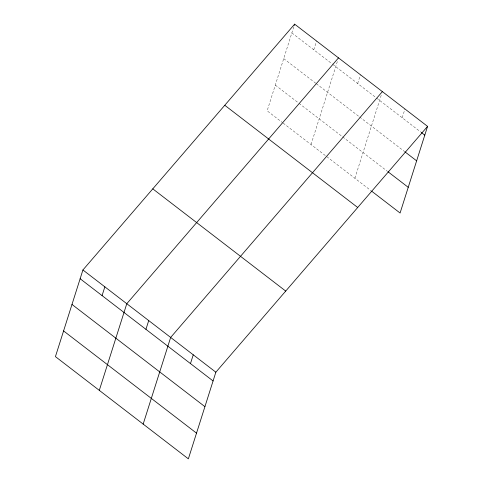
<?xml version="1.0" encoding="UTF-8"?>
<svg xmlns="http://www.w3.org/2000/svg" width="483" height="483" viewBox="0 0 483 483"><rect width="100%" height="100%" fill="white"/><g stroke="black" fill="none" stroke-linecap="round" stroke-linejoin="round"><path stroke-width="0.36" stroke-dasharray="2.42 1.81" d="M293.779 26.849L267.147 110.806L282.561 122.658M313.787 49.779L316.57 41.019M311.016 144.538L337.647 60.58M357.661 83.511L360.439 74.75M354.884 178.269L381.304 94.988M402.194 117.755L404.971 108.989M291.853 32.916L332.165 63.913M332.757 64.366L376.034 97.644M376.631 98.097L420.627 131.931M283.702 58.618L315.713 83.233M316.305 83.692L358.99 116.512M359.581 116.964L404.15 151.233M275.298 85.105L298.422 102.879M299.013 103.338L387.42 171.314M283.153 123.117L370.944 190.616"/><path stroke-width="0.72" d="M82.919 269.973L55.43 356.629L188.364 458.85L215.853 372.194L427.57 126.371L294.636 24.15L82.919 269.973L215.853 372.194M102.07 295.602L104.853 286.842M99.299 390.361L126.788 303.704L338.505 57.882M145.938 329.34L148.722 320.573M143.167 424.098L170.656 337.436L382.373 91.613M294.207 25.496L294.636 24.15M190.477 363.578L193.254 354.818M427.57 126.371L400.081 213.027L371.536 191.075M421.224 132.39L424.792 135.131M404.742 151.692L416.636 160.839M388.018 171.773L408.238 187.319M224.77 105.27L357.704 207.491M152.785 188.853L285.719 291.074M80.136 278.739L213.075 380.96M71.985 304.441L204.919 406.662M63.581 330.927L196.521 433.148"/></g></svg>
